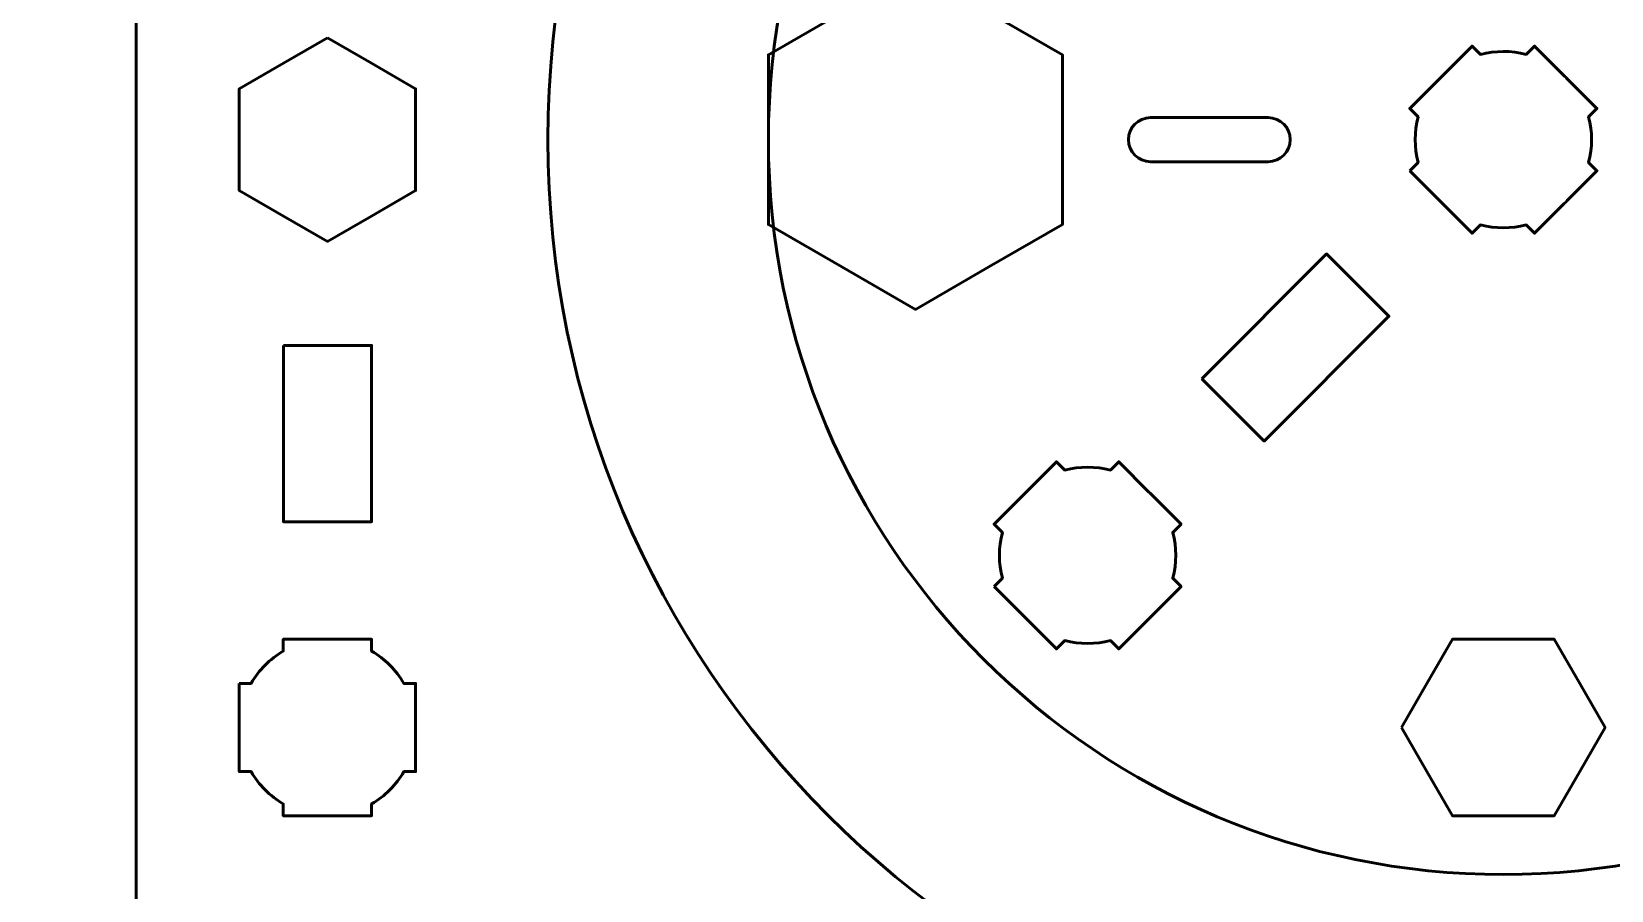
# Model space of a CAD drawing. Header units: centimetres. Extents: x -21 to 0, y -29.7 to 0.
# Drawn here: x -10.5 to -5.13, y -8.03 to -5.11 of the extents above; entities that cross this region are included whole.
import ezdxf

# ---------------------------------------------------------------- set-up
doc = ezdxf.new("R2010")
doc.units = ezdxf.units.CM
doc.header["$MEASUREMENT"] = 0
doc.layers.add('Layer 1', color=7, linetype='Continuous')

msp = doc.modelspace()

# ---------------------------------------------------------------- linework, layer by layer
at = {"layer": 'Layer 1', "color": 3, "lineweight": 53}
for centre, major_axis in [((-5.49369, -5.47442), (0, 3.25)), ((-5.49369, -5.47441), (0, 2.5))]:
    msp.add_ellipse(centre, major_axis=major_axis, ratio=1, dxfattribs=at)
at = {"layer": 'Layer 1', "color": 1, "lineweight": 53}
msp.add_open_spline([(-21.00003, -29.19995), (-21.00003, -29.19995), (-21.00003, -1.69992), (-21.00003, -1.69992), (-21.00003, -1.69992), (-21.00003, -1.61709), (-20.93286, -1.54992), (-20.85003, -1.54992), (-20.85003, -1.54992), (-20.7672, -1.54992), (-20.70003, -1.48275), (-20.70003, -1.39992), (-20.70003, -1.39992), (-20.70003, -1.31709), (-20.7672, -1.24992), (-20.85003, -1.24992), (-20.85003, -1.24992), (-20.93286, -1.24992), (-21.00003, -1.18275), (-21.00003, -1.09992), (-21.00003, -1.09992), (-21.00003, -1.09992), (-21.00003, -0.49992), (-21.00003, -0.49992), (-21.00003, -0.49992), (-21.00003, -0.22295), (-20.77694, 0.00004), (-20.49994, 0.00004), (-20.49994, 0.00004), (-20.49994, 0.00004), (-0.50008, 0.00004), (-0.50008, 0.00004), (-0.50008, 0.00004), (-0.22294, 0.00004), (0.00002, -0.22295), (0.00002, -0.49992), (0.00002, -0.49992), (0.00002, -0.49992), (0.00002, -29.19995), (0.00002, -29.19995), (0.00002, -29.19995), (0.00002, -29.47695), (-0.22294, -29.70004), (-0.50008, -29.70004), (-0.50008, -29.70004), (-0.50008, -29.70004), (-20.49994, -29.70004), (-20.49994, -29.70004), (-20.49994, -29.70004), (-20.77694, -29.70004), (-21.00003, -29.47695), (-21.00003, -29.19995)], degree=3, knots=[0, 0, 0, 0, 0.0769231, 0.0769231, 0.0769231, 0.0769231, 0.1538462, 0.1538462, 0.1538462, 0.1538462, 0.2307692, 0.2307692, 0.2307692, 0.2307692, 0.3076923, 0.3076923, 0.3076923, 0.3076923, 0.3846154, 0.3846154, 0.3846154, 0.3846154, 0.4615385, 0.4615385, 0.4615385, 0.4615385, 0.5384615, 0.5384615, 0.5384615, 0.5384615, 0.6153846, 0.6153846, 0.6153846, 0.6153846, 0.6923077, 0.6923077, 0.6923077, 0.6923077, 0.7692308, 0.7692308, 0.7692308, 0.7692308, 0.8461538, 0.8461538, 0.8461538, 0.8461538, 0.9230769, 0.9230769, 0.9230769, 0.9230769, 1, 1, 1, 1], dxfattribs=at)
at = {"layer": 'Layer 1', "color": 3, "lineweight": 53}
msp.add_open_spline([(-9.64363, -0.82436), (-9.64363, -0.82436), (-1.34373, -0.82436), (-1.34373, -0.82436), (-1.34373, -0.82436), (-1.06673, -0.82436), (-0.84363, -1.04746), (-0.84363, -1.32446), (-0.84363, -1.32446), (-0.84363, -1.32446), (-0.84363, -9.62436), (-0.84363, -9.62436), (-0.84363, -9.62436), (-0.84363, -9.90136), (-1.06673, -10.12446), (-1.34373, -10.12446), (-1.34373, -10.12446), (-1.34373, -10.12446), (-9.64363, -10.12446), (-9.64363, -10.12446), (-9.64363, -10.12446), (-9.92063, -10.12446), (-10.14373, -9.90136), (-10.14373, -9.62436), (-10.14373, -9.62436), (-10.14373, -9.62436), (-10.14373, -1.32446), (-10.14373, -1.32446), (-10.14373, -1.32446), (-10.14373, -1.04746), (-9.92063, -0.82436), (-9.64363, -0.82436)], degree=3, knots=[0, 0, 0, 0, 0.125, 0.125, 0.125, 0.125, 0.25, 0.25, 0.25, 0.25, 0.375, 0.375, 0.375, 0.375, 0.5, 0.5, 0.5, 0.5, 0.625, 0.625, 0.625, 0.625, 0.75, 0.75, 0.75, 0.75, 0.875, 0.875, 0.875, 0.875, 1, 1, 1, 1], dxfattribs=at)
at = {"layer": 'Layer 1', "lineweight": 53}
for points, knots in [([(-7.49368, -4.89704), (-7.49368, -4.89704), (-7.24368, -5.04138), (-7.24368, -5.04138), (-7.24368, -5.04138), (-7.24368, -5.04138), (-6.99368, -5.18572), (-6.99368, -5.18572), (-6.99368, -5.18572), (-6.99368, -5.18572), (-6.99368, -5.4744), (-6.99368, -5.4744), (-6.99368, -5.4744), (-6.99368, -5.4744), (-6.99368, -5.76308), (-6.99368, -5.76308), (-6.99368, -5.76308), (-6.99368, -5.76308), (-7.24368, -5.90742), (-7.24368, -5.90742), (-7.24368, -5.90742), (-7.24368, -5.90742), (-7.49368, -6.05176), (-7.49368, -6.05176), (-7.49368, -6.05176), (-7.49368, -6.05176), (-7.74368, -5.90742), (-7.74368, -5.90742), (-7.74368, -5.90742), (-7.74368, -5.90742), (-7.99368, -5.76308), (-7.99368, -5.76308), (-7.99368, -5.76308), (-7.99368, -5.76308), (-7.99368, -5.4744), (-7.99368, -5.4744), (-7.99368, -5.4744), (-7.99368, -5.4744), (-7.99368, -5.18572), (-7.99368, -5.18572), (-7.99368, -5.18572), (-7.99368, -5.18572), (-7.74368, -5.04138), (-7.74368, -5.04138), (-7.74368, -5.04138), (-7.74368, -5.04138), (-7.49368, -4.89704), (-7.49368, -4.89704)], [0, 0, 0, 0, 0.0833333, 0.0833333, 0.0833333, 0.0833333, 0.1666667, 0.1666667, 0.1666667, 0.1666667, 0.25, 0.25, 0.25, 0.25, 0.3333333, 0.3333333, 0.3333333, 0.3333333, 0.4166667, 0.4166667, 0.4166667, 0.4166667, 0.5, 0.5, 0.5, 0.5, 0.5833333, 0.5833333, 0.5833333, 0.5833333, 0.6666667, 0.6666667, 0.6666667, 0.6666667, 0.75, 0.75, 0.75, 0.75, 0.8333333, 0.8333333, 0.8333333, 0.8333333, 0.9166667, 0.9166667, 0.9166667, 0.9166667, 1, 1, 1, 1]), ([(-9.49368, -5.12798), (-9.49368, -5.12798), (-9.34368, -5.21459), (-9.34368, -5.21459), (-9.34368, -5.21459), (-9.34368, -5.21459), (-9.19368, -5.30119), (-9.19368, -5.30119), (-9.19368, -5.30119), (-9.19368, -5.30119), (-9.19368, -5.47439), (-9.19368, -5.47439), (-9.19368, -5.47439), (-9.19368, -5.47439), (-9.19368, -5.64759), (-9.19368, -5.64759), (-9.19368, -5.64759), (-9.19368, -5.64759), (-9.34368, -5.73419), (-9.34368, -5.73419), (-9.34368, -5.73419), (-9.34368, -5.73419), (-9.49368, -5.8208), (-9.49368, -5.8208), (-9.49368, -5.8208), (-9.49368, -5.8208), (-9.64368, -5.73419), (-9.64368, -5.73419), (-9.64368, -5.73419), (-9.64368, -5.73419), (-9.79368, -5.64759), (-9.79368, -5.64759), (-9.79368, -5.64759), (-9.79368, -5.64759), (-9.79368, -5.47439), (-9.79368, -5.47439), (-9.79368, -5.47439), (-9.79368, -5.47439), (-9.79368, -5.30119), (-9.79368, -5.30119), (-9.79368, -5.30119), (-9.79368, -5.30119), (-9.64368, -5.21459), (-9.64368, -5.21459), (-9.64368, -5.21459), (-9.64368, -5.21459), (-9.49368, -5.12798), (-9.49368, -5.12798)], [0, 0, 0, 0, 0.0833333, 0.0833333, 0.0833333, 0.0833333, 0.1666667, 0.1666667, 0.1666667, 0.1666667, 0.25, 0.25, 0.25, 0.25, 0.3333333, 0.3333333, 0.3333333, 0.3333333, 0.4166667, 0.4166667, 0.4166667, 0.4166667, 0.5, 0.5, 0.5, 0.5, 0.5833333, 0.5833333, 0.5833333, 0.5833333, 0.6666667, 0.6666667, 0.6666667, 0.6666667, 0.75, 0.75, 0.75, 0.75, 0.8333333, 0.8333333, 0.8333333, 0.8333333, 0.9166667, 0.9166667, 0.9166667, 0.9166667, 1, 1, 1, 1]), ([(-5.81189, -5.58047), (-5.81189, -5.58047), (-5.78347, -5.55204), (-5.78347, -5.55204), (-5.78347, -5.55204), (-5.79704, -5.50124), (-5.79702, -5.44758), (-5.78345, -5.39678), (-5.78345, -5.39678), (-5.78345, -5.39678), (-5.81189, -5.36834), (-5.81189, -5.36834), (-5.81189, -5.36834), (-5.81189, -5.36834), (-5.59976, -5.15621), (-5.59976, -5.15621), (-5.59976, -5.15621), (-5.59976, -5.15621), (-5.57134, -5.18462), (-5.57134, -5.18462), (-5.57134, -5.18462), (-5.52053, -5.17105), (-5.46683, -5.17102), (-5.416, -5.18457), (-5.416, -5.18457), (-5.416, -5.18457), (-5.38763, -5.15621), (-5.38763, -5.15621), (-5.38763, -5.15621), (-5.38763, -5.15621), (-5.2848, -5.25903), (-5.2848, -5.25903), (-5.2848, -5.25903), (-5.2848, -5.25903), (-5.28147, -5.26228), (-5.28147, -5.26228), (-5.28147, -5.26228), (-5.28147, -5.26228), (-5.27823, -5.2656), (-5.27823, -5.2656), (-5.27823, -5.2656), (-5.27823, -5.2656), (-5.1755, -5.36834), (-5.1755, -5.36834), (-5.1755, -5.36834), (-5.1755, -5.36834), (-5.20383, -5.39667), (-5.20383, -5.39667), (-5.20383, -5.39667), (-5.19024, -5.44753), (-5.19023, -5.50127), (-5.20382, -5.55214), (-5.20382, -5.55214), (-5.20382, -5.55214), (-5.1755, -5.58047), (-5.1755, -5.58047), (-5.1755, -5.58047), (-5.1755, -5.58047), (-5.27681, -5.68178), (-5.27681, -5.68178), (-5.27681, -5.68178), (-5.27681, -5.68178), (-5.28147, -5.68656), (-5.28147, -5.68656), (-5.28147, -5.68656), (-5.28147, -5.68656), (-5.28625, -5.69122), (-5.28625, -5.69122), (-5.28625, -5.69122), (-5.28625, -5.69122), (-5.38763, -5.7926), (-5.38763, -5.7926), (-5.38763, -5.7926), (-5.38763, -5.7926), (-5.41598, -5.76425), (-5.41598, -5.76425), (-5.41598, -5.76425), (-5.46683, -5.77781), (-5.52054, -5.7778), (-5.57137, -5.76421), (-5.57137, -5.76421), (-5.57137, -5.76421), (-5.59976, -5.7926), (-5.59976, -5.7926), (-5.59976, -5.7926), (-5.59976, -5.7926), (-5.81189, -5.58047), (-5.81189, -5.58047)], [0, 0, 0, 0, 0.0454545, 0.0454545, 0.0454545, 0.0454545, 0.0909091, 0.0909091, 0.0909091, 0.0909091, 0.1363636, 0.1363636, 0.1363636, 0.1363636, 0.1818182, 0.1818182, 0.1818182, 0.1818182, 0.2272727, 0.2272727, 0.2272727, 0.2272727, 0.2727273, 0.2727273, 0.2727273, 0.2727273, 0.3181818, 0.3181818, 0.3181818, 0.3181818, 0.3636364, 0.3636364, 0.3636364, 0.3636364, 0.4090909, 0.4090909, 0.4090909, 0.4090909, 0.4545455, 0.4545455, 0.4545455, 0.4545455, 0.5, 0.5, 0.5, 0.5, 0.5454545, 0.5454545, 0.5454545, 0.5454545, 0.5909091, 0.5909091, 0.5909091, 0.5909091, 0.6363636, 0.6363636, 0.6363636, 0.6363636, 0.6818182, 0.6818182, 0.6818182, 0.6818182, 0.7272727, 0.7272727, 0.7272727, 0.7272727, 0.7727273, 0.7727273, 0.7727273, 0.7727273, 0.8181818, 0.8181818, 0.8181818, 0.8181818, 0.8636364, 0.8636364, 0.8636364, 0.8636364, 0.9090909, 0.9090909, 0.9090909, 0.9090909, 0.9545455, 0.9545455, 0.9545455, 0.9545455, 1, 1, 1, 1]), ([(-6.69368, -5.39941), (-6.73509, -5.39941), (-6.76868, -5.433), (-6.76868, -5.47441), (-6.76868, -5.47441), (-6.76868, -5.51582), (-6.73509, -5.54941), (-6.69368, -5.54941), (-6.69368, -5.54941), (-6.69368, -5.54941), (-6.29368, -5.54941), (-6.29368, -5.54941), (-6.29368, -5.54941), (-6.25227, -5.54941), (-6.21868, -5.51582), (-6.21868, -5.47441), (-6.21868, -5.47441), (-6.21868, -5.433), (-6.25227, -5.39941), (-6.29368, -5.39941), (-6.29368, -5.39941), (-6.29368, -5.39941), (-6.69368, -5.39941), (-6.69368, -5.39941)], [0, 0, 0, 0, 0.1666667, 0.1666667, 0.1666667, 0.1666667, 0.3333333, 0.3333333, 0.3333333, 0.3333333, 0.5, 0.5, 0.5, 0.5, 0.6666667, 0.6666667, 0.6666667, 0.6666667, 0.8333333, 0.8333333, 0.8333333, 0.8333333, 1, 1, 1, 1]), ([(-6.51903, -6.28763), (-6.51903, -6.28763), (-6.09476, -5.86336), (-6.09476, -5.86336), (-6.09476, -5.86336), (-6.09476, -5.86336), (-5.88263, -6.0755), (-5.88263, -6.0755), (-5.88263, -6.0755), (-5.88263, -6.0755), (-6.3069, -6.49977), (-6.3069, -6.49977), (-6.3069, -6.49977), (-6.3069, -6.49977), (-6.51903, -6.28763), (-6.51903, -6.28763)], [0, 0, 0, 0, 0.25, 0.25, 0.25, 0.25, 0.5, 0.5, 0.5, 0.5, 0.75, 0.75, 0.75, 0.75, 1, 1, 1, 1]), ([(-9.64363, -6.17444), (-9.64363, -6.17444), (-9.34363, -6.17444), (-9.34363, -6.17444), (-9.34363, -6.17444), (-9.34363, -6.17444), (-9.34363, -6.77444), (-9.34363, -6.77444), (-9.34363, -6.77444), (-9.34363, -6.77444), (-9.64363, -6.77444), (-9.64363, -6.77444), (-9.64363, -6.77444), (-9.64363, -6.77444), (-9.64363, -6.17444), (-9.64363, -6.17444)], [0, 0, 0, 0, 0.25, 0.25, 0.25, 0.25, 0.5, 0.5, 0.5, 0.5, 0.75, 0.75, 0.75, 0.75, 1, 1, 1, 1]), ([(-7.22611, -6.99468), (-7.22611, -6.99468), (-7.19769, -6.96625), (-7.19769, -6.96625), (-7.19769, -6.96625), (-7.21126, -6.91545), (-7.21124, -6.86179), (-7.19767, -6.81099), (-7.19767, -6.81099), (-7.19767, -6.81099), (-7.22611, -6.78255), (-7.22611, -6.78255), (-7.22611, -6.78255), (-7.22611, -6.78255), (-7.01398, -6.57042), (-7.01398, -6.57042), (-7.01398, -6.57042), (-7.01398, -6.57042), (-6.98556, -6.59883), (-6.98556, -6.59883), (-6.98556, -6.59883), (-6.93475, -6.58526), (-6.88105, -6.58523), (-6.83022, -6.59878), (-6.83022, -6.59878), (-6.83022, -6.59878), (-6.80185, -6.57042), (-6.80185, -6.57042), (-6.80185, -6.57042), (-6.80185, -6.57042), (-6.69902, -6.67324), (-6.69902, -6.67324), (-6.69902, -6.67324), (-6.69902, -6.67324), (-6.69569, -6.67649), (-6.69569, -6.67649), (-6.69569, -6.67649), (-6.69569, -6.67649), (-6.69245, -6.67981), (-6.69245, -6.67981), (-6.69245, -6.67981), (-6.69245, -6.67981), (-6.58972, -6.78255), (-6.58972, -6.78255), (-6.58972, -6.78255), (-6.58972, -6.78255), (-6.61805, -6.81088), (-6.61805, -6.81088), (-6.61805, -6.81088), (-6.60446, -6.86174), (-6.60445, -6.91548), (-6.61804, -6.96635), (-6.61804, -6.96635), (-6.61804, -6.96635), (-6.58972, -6.99468), (-6.58972, -6.99468), (-6.58972, -6.99468), (-6.58972, -6.99468), (-6.69103, -7.09599), (-6.69103, -7.09599), (-6.69103, -7.09599), (-6.69103, -7.09599), (-6.69569, -7.10077), (-6.69569, -7.10077), (-6.69569, -7.10077), (-6.69569, -7.10077), (-6.70047, -7.10543), (-6.70047, -7.10543), (-6.70047, -7.10543), (-6.70047, -7.10543), (-6.80185, -7.20681), (-6.80185, -7.20681), (-6.80185, -7.20681), (-6.80185, -7.20681), (-6.8302, -7.17846), (-6.8302, -7.17846), (-6.8302, -7.17846), (-6.88105, -7.19202), (-6.93476, -7.19201), (-6.98559, -7.17842), (-6.98559, -7.17842), (-6.98559, -7.17842), (-7.01398, -7.20681), (-7.01398, -7.20681), (-7.01398, -7.20681), (-7.01398, -7.20681), (-7.22611, -6.99468), (-7.22611, -6.99468)], [0, 0, 0, 0, 0.0454545, 0.0454545, 0.0454545, 0.0454545, 0.0909091, 0.0909091, 0.0909091, 0.0909091, 0.1363636, 0.1363636, 0.1363636, 0.1363636, 0.1818182, 0.1818182, 0.1818182, 0.1818182, 0.2272727, 0.2272727, 0.2272727, 0.2272727, 0.2727273, 0.2727273, 0.2727273, 0.2727273, 0.3181818, 0.3181818, 0.3181818, 0.3181818, 0.3636364, 0.3636364, 0.3636364, 0.3636364, 0.4090909, 0.4090909, 0.4090909, 0.4090909, 0.4545455, 0.4545455, 0.4545455, 0.4545455, 0.5, 0.5, 0.5, 0.5, 0.5454545, 0.5454545, 0.5454545, 0.5454545, 0.5909091, 0.5909091, 0.5909091, 0.5909091, 0.6363636, 0.6363636, 0.6363636, 0.6363636, 0.6818182, 0.6818182, 0.6818182, 0.6818182, 0.7272727, 0.7272727, 0.7272727, 0.7272727, 0.7727273, 0.7727273, 0.7727273, 0.7727273, 0.8181818, 0.8181818, 0.8181818, 0.8181818, 0.8636364, 0.8636364, 0.8636364, 0.8636364, 0.9090909, 0.9090909, 0.9090909, 0.9090909, 0.9545455, 0.9545455, 0.9545455, 0.9545455, 1, 1, 1, 1]), ([(-9.79369, -7.32438), (-9.79369, -7.32438), (-9.75349, -7.32438), (-9.75349, -7.32438), (-9.75349, -7.32438), (-9.72716, -7.27886), (-9.6892, -7.24093), (-9.64369, -7.2146), (-9.64369, -7.2146), (-9.64369, -7.2146), (-9.64369, -7.17438), (-9.64369, -7.17438), (-9.64369, -7.17438), (-9.64369, -7.17438), (-9.34369, -7.17438), (-9.34369, -7.17438), (-9.34369, -7.17438), (-9.34369, -7.17438), (-9.34369, -7.21457), (-9.34369, -7.21457), (-9.34369, -7.21457), (-9.29816, -7.2409), (-9.26017, -7.27885), (-9.23381, -7.32438), (-9.23381, -7.32438), (-9.23381, -7.32438), (-9.19369, -7.32438), (-9.19369, -7.32438), (-9.19369, -7.32438), (-9.19369, -7.32438), (-9.19369, -7.4698), (-9.19369, -7.4698), (-9.19369, -7.4698), (-9.19369, -7.4698), (-9.19363, -7.47445), (-9.19363, -7.47445), (-9.19363, -7.47445), (-9.19363, -7.47445), (-9.19369, -7.47909), (-9.19369, -7.47909), (-9.19369, -7.47909), (-9.19369, -7.47909), (-9.19369, -7.62438), (-9.19369, -7.62438), (-9.19369, -7.62438), (-9.19369, -7.62438), (-9.23376, -7.62438), (-9.23376, -7.62438), (-9.23376, -7.62438), (-9.26011, -7.66995), (-9.29811, -7.70796), (-9.34369, -7.73432), (-9.34369, -7.73432), (-9.34369, -7.73432), (-9.34369, -7.77438), (-9.34369, -7.77438), (-9.34369, -7.77438), (-9.34369, -7.77438), (-9.48697, -7.77438), (-9.48697, -7.77438), (-9.48697, -7.77438), (-9.48697, -7.77438), (-9.49364, -7.77446), (-9.49364, -7.77446), (-9.49364, -7.77446), (-9.49364, -7.77446), (-9.50032, -7.77438), (-9.50032, -7.77438), (-9.50032, -7.77438), (-9.50032, -7.77438), (-9.64369, -7.77438), (-9.64369, -7.77438), (-9.64369, -7.77438), (-9.64369, -7.77438), (-9.64369, -7.73428), (-9.64369, -7.73428), (-9.64369, -7.73428), (-9.68923, -7.70792), (-9.72721, -7.66993), (-9.75354, -7.62438), (-9.75354, -7.62438), (-9.75354, -7.62438), (-9.79369, -7.62438), (-9.79369, -7.62438), (-9.79369, -7.62438), (-9.79369, -7.62438), (-9.79369, -7.32438), (-9.79369, -7.32438)], [0, 0, 0, 0, 0.0454545, 0.0454545, 0.0454545, 0.0454545, 0.0909091, 0.0909091, 0.0909091, 0.0909091, 0.1363636, 0.1363636, 0.1363636, 0.1363636, 0.1818182, 0.1818182, 0.1818182, 0.1818182, 0.2272727, 0.2272727, 0.2272727, 0.2272727, 0.2727273, 0.2727273, 0.2727273, 0.2727273, 0.3181818, 0.3181818, 0.3181818, 0.3181818, 0.3636364, 0.3636364, 0.3636364, 0.3636364, 0.4090909, 0.4090909, 0.4090909, 0.4090909, 0.4545455, 0.4545455, 0.4545455, 0.4545455, 0.5, 0.5, 0.5, 0.5, 0.5454545, 0.5454545, 0.5454545, 0.5454545, 0.5909091, 0.5909091, 0.5909091, 0.5909091, 0.6363636, 0.6363636, 0.6363636, 0.6363636, 0.6818182, 0.6818182, 0.6818182, 0.6818182, 0.7272727, 0.7272727, 0.7272727, 0.7272727, 0.7727273, 0.7727273, 0.7727273, 0.7727273, 0.8181818, 0.8181818, 0.8181818, 0.8181818, 0.8636364, 0.8636364, 0.8636364, 0.8636364, 0.9090909, 0.9090909, 0.9090909, 0.9090909, 0.9545455, 0.9545455, 0.9545455, 0.9545455, 1, 1, 1, 1]), ([(-5.84009, -7.47438), (-5.84009, -7.47438), (-5.75348, -7.32438), (-5.75348, -7.32438), (-5.75348, -7.32438), (-5.75348, -7.32438), (-5.66688, -7.17438), (-5.66688, -7.17438), (-5.66688, -7.17438), (-5.66688, -7.17438), (-5.49368, -7.17438), (-5.49368, -7.17438), (-5.49368, -7.17438), (-5.49368, -7.17438), (-5.32048, -7.17438), (-5.32048, -7.17438), (-5.32048, -7.17438), (-5.32048, -7.17438), (-5.23388, -7.32438), (-5.23388, -7.32438), (-5.23388, -7.32438), (-5.23388, -7.32438), (-5.14727, -7.47438), (-5.14727, -7.47438), (-5.14727, -7.47438), (-5.14727, -7.47438), (-5.23388, -7.62438), (-5.23388, -7.62438), (-5.23388, -7.62438), (-5.23388, -7.62438), (-5.32048, -7.77438), (-5.32048, -7.77438), (-5.32048, -7.77438), (-5.32048, -7.77438), (-5.49368, -7.77438), (-5.49368, -7.77438), (-5.49368, -7.77438), (-5.49368, -7.77438), (-5.66688, -7.77438), (-5.66688, -7.77438), (-5.66688, -7.77438), (-5.66688, -7.77438), (-5.75348, -7.62438), (-5.75348, -7.62438), (-5.75348, -7.62438), (-5.75348, -7.62438), (-5.84009, -7.47438), (-5.84009, -7.47438)], [0, 0, 0, 0, 0.0833333, 0.0833333, 0.0833333, 0.0833333, 0.1666667, 0.1666667, 0.1666667, 0.1666667, 0.25, 0.25, 0.25, 0.25, 0.3333333, 0.3333333, 0.3333333, 0.3333333, 0.4166667, 0.4166667, 0.4166667, 0.4166667, 0.5, 0.5, 0.5, 0.5, 0.5833333, 0.5833333, 0.5833333, 0.5833333, 0.6666667, 0.6666667, 0.6666667, 0.6666667, 0.75, 0.75, 0.75, 0.75, 0.8333333, 0.8333333, 0.8333333, 0.8333333, 0.9166667, 0.9166667, 0.9166667, 0.9166667, 1, 1, 1, 1])]:
    msp.add_open_spline(points, degree=3, knots=knots, dxfattribs=at)

doc.saveas('drawing.dxf')
